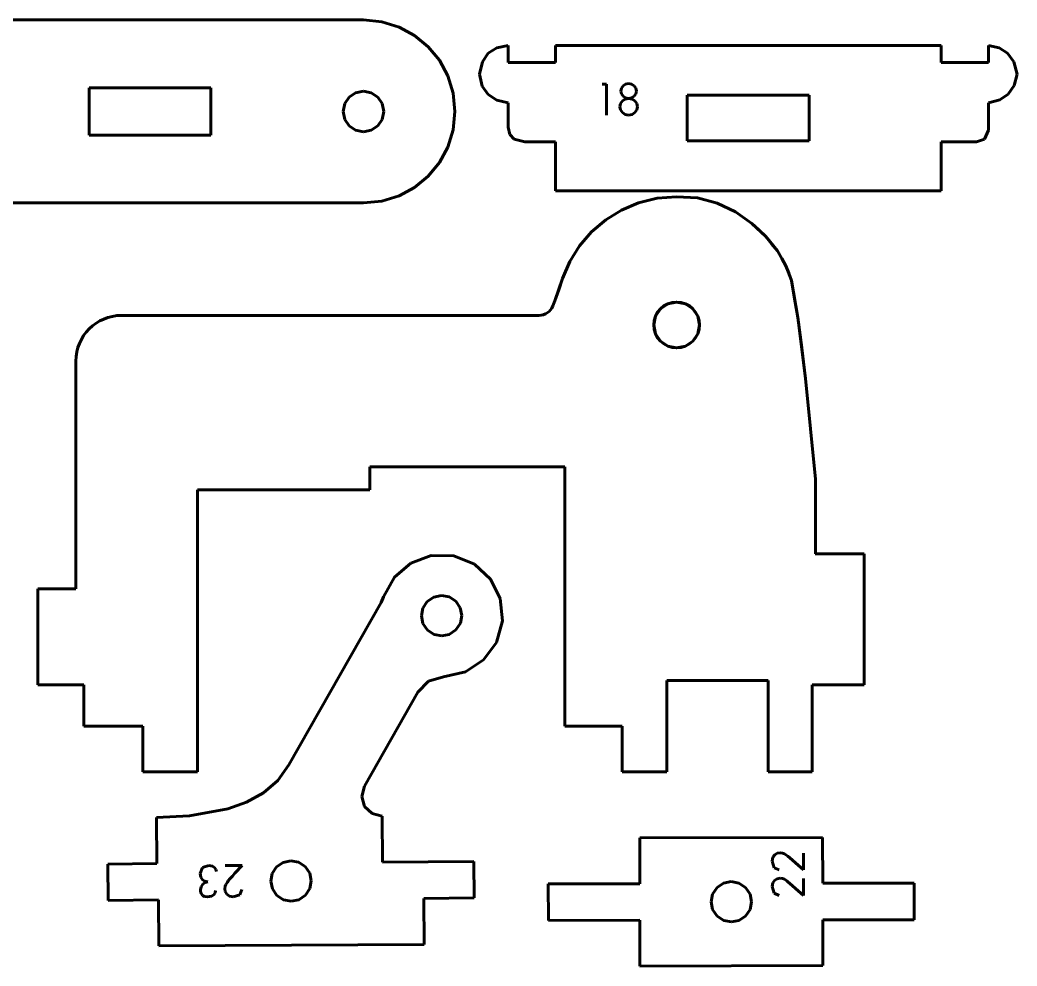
# Model space of a CAD drawing. Header units: millimetres. Extents: x 0 to 247, y 0 to 194.
# Drawn here: x 75.5 to 140.9, y 83.6 to 145.6 of the extents above; entities that cross this region are included whole.
import ezdxf

# ---------------------------------------------------------------- set-up
doc = ezdxf.new("R2010")
doc.units = ezdxf.units.MM
doc.linetypes.add('K5LT32768', pattern=[0])
doc.linetypes.add('K5LT32769', pattern=[0])
doc.layers.add('Layer 1', color=7, linetype='Continuous')

msp = doc.modelspace()

# ---------------------------------------------------------------- linework, layer by layer
at = {"layer": 'Layer 1', "color": 1, "linetype": 'K5LT32768', "lineweight": 60, "true_color": 0xff0000}
for p, q in [((98.066, 145.577), (23.211, 145.577)), ((99.275, 145.455), (98.066, 145.577)), ((100.401, 145.105), (99.275, 145.455)), ((101.42, 144.552), (100.401, 145.105)), ((102.308, 143.82), (101.42, 144.552)), ((106.815, 143.753), (107.554, 143.906)), ((107.554, 143.906), (107.558, 142.797)), ((110.654, 142.786), (110.654, 143.912)), ((110.654, 143.912), (135.954, 143.912)), ((135.954, 143.912), (135.954, 142.786)), ((139.054, 142.786), (139.054, 143.906)), ((139.054, 143.906), (139.755, 143.747)), ((103.041, 142.932), (102.308, 143.82)), ((105.869, 142.826), (106.251, 143.396)), ((106.251, 143.396), (106.815, 143.753)), ((139.755, 143.747), (140.311, 143.393)), ((140.311, 143.393), (140.707, 142.826)), ((103.594, 141.912), (103.041, 142.932)), ((105.679, 142.031), (105.869, 142.826)), ((107.558, 142.797), (110.654, 142.786)), ((135.954, 142.786), (139.054, 142.786)), ((140.707, 142.826), (140.929, 142.029)), ((103.944, 140.786), (103.594, 141.912)), ((105.854, 141.241), (105.679, 142.031)), ((140.929, 142.029), (140.734, 141.278)), ((114.012, 141.376), (113.721, 141.376)), ((113.721, 141.376), (114.012, 141.376)), ((114.012, 141.376), (114.012, 139.344)), ((114.012, 139.344), (114.012, 141.376)), ((114.987, 141.104), (115.097, 141.259)), ((114.987, 141.104), (115.097, 141.259)), ((115.097, 141.259), (115.259, 141.364)), ((115.097, 141.259), (115.259, 141.364)), ((115.259, 141.364), (115.457, 141.402)), ((115.259, 141.364), (115.457, 141.402)), ((115.457, 141.402), (115.654, 141.364)), ((115.457, 141.402), (115.654, 141.364)), ((115.654, 141.364), (115.817, 141.259)), ((115.654, 141.364), (115.817, 141.259)), ((115.817, 141.259), (115.927, 141.104)), ((115.817, 141.259), (115.927, 141.104)), ((140.734, 141.278), (140.355, 140.716)), ((88.066, 141.127), (80.066, 141.127)), ((80.066, 141.127), (80.066, 141.077)), ((80.066, 141.077), (80.066, 138.077)), ((88.066, 141.077), (88.066, 141.127)), ((88.066, 138.077), (88.066, 141.077)), ((97.55, 140.798), (97.129, 140.514)), ((98.066, 140.902), (97.55, 140.798)), ((98.581, 140.798), (98.066, 140.902)), ((99.003, 140.514), (98.581, 140.798)), ((104.066, 139.577), (103.944, 140.786)), ((106.239, 140.679), (105.854, 141.241)), ((106.814, 140.324), (106.239, 140.679)), ((114.946, 140.913), (114.987, 141.104)), ((114.946, 140.913), (114.987, 141.104)), ((114.987, 140.724), (114.946, 140.913)), ((114.987, 140.724), (114.946, 140.913)), ((115.097, 140.571), (114.987, 140.724)), ((115.097, 140.571), (114.987, 140.724)), ((115.927, 140.724), (115.817, 140.571)), ((115.927, 140.724), (115.817, 140.571)), ((115.927, 141.104), (115.968, 140.913)), ((115.927, 141.104), (115.968, 140.913)), ((115.968, 140.913), (115.927, 140.724)), ((115.968, 140.913), (115.927, 140.724)), ((119.304, 137.644), (119.304, 140.644)), ((119.304, 140.644), (127.304, 140.644)), ((127.304, 140.644), (127.304, 137.644)), ((140.355, 140.716), (139.794, 140.341)), ((96.845, 140.093), (96.741, 139.577)), ((97.129, 140.514), (96.845, 140.093)), ((99.286, 140.093), (99.003, 140.514)), ((99.391, 139.577), (99.286, 140.093)), ((107.558, 140.152), (106.814, 140.324)), ((107.555, 138.556), (107.558, 140.152)), ((114.881, 139.886), (114.926, 140.095)), ((114.881, 139.886), (114.926, 140.095)), ((114.926, 140.095), (115.051, 140.267)), ((114.926, 140.095), (115.051, 140.267)), ((115.051, 140.267), (115.234, 140.384)), ((115.051, 140.267), (115.234, 140.384)), ((115.259, 140.466), (115.097, 140.571)), ((115.259, 140.466), (115.097, 140.571)), ((115.234, 140.384), (115.457, 140.428)), ((115.234, 140.384), (115.457, 140.428)), ((115.457, 140.428), (115.259, 140.466)), ((115.457, 140.428), (115.259, 140.466)), ((115.654, 140.466), (115.457, 140.428)), ((115.654, 140.466), (115.457, 140.428)), ((115.457, 140.428), (115.681, 140.384)), ((115.457, 140.428), (115.681, 140.384)), ((115.817, 140.571), (115.654, 140.466)), ((115.817, 140.571), (115.654, 140.466)), ((115.681, 140.384), (115.866, 140.267)), ((115.681, 140.384), (115.866, 140.267)), ((115.866, 140.267), (115.99, 140.095)), ((115.866, 140.267), (115.99, 140.095)), ((115.99, 140.095), (116.035, 139.886)), ((115.99, 140.095), (116.035, 139.886)), ((139.794, 140.341), (139.054, 140.152)), ((139.054, 140.152), (139.054, 138.353)), ((96.741, 139.577), (96.845, 139.061)), ((99.286, 139.061), (99.391, 139.577)), ((103.944, 138.368), (104.066, 139.577)), ((114.926, 139.677), (114.881, 139.886)), ((114.926, 139.677), (114.881, 139.886)), ((115.051, 139.504), (114.926, 139.677)), ((115.051, 139.504), (114.926, 139.677)), ((115.234, 139.386), (115.051, 139.504)), ((115.234, 139.386), (115.051, 139.504)), ((115.457, 139.344), (115.234, 139.386)), ((115.457, 139.344), (115.234, 139.386)), ((115.681, 139.386), (115.457, 139.344)), ((115.681, 139.386), (115.457, 139.344)), ((115.866, 139.504), (115.681, 139.386)), ((115.866, 139.504), (115.681, 139.386)), ((115.99, 139.677), (115.866, 139.504)), ((115.99, 139.677), (115.866, 139.504)), ((116.035, 139.886), (115.99, 139.677)), ((116.035, 139.886), (115.99, 139.677)), ((96.845, 139.061), (97.129, 138.64)), ((97.129, 138.64), (97.55, 138.356)), ((98.581, 138.356), (99.003, 138.64)), ((99.003, 138.64), (99.286, 139.061)), ((80.066, 138.077), (80.066, 138.027)), ((80.066, 138.027), (88.066, 138.027)), ((88.066, 138.027), (88.066, 138.077)), ((97.55, 138.356), (98.066, 138.252)), ((98.066, 138.252), (98.581, 138.356)), ((103.594, 137.241), (103.944, 138.368)), ((107.672, 138.063), (107.555, 138.556)), ((107.941, 137.759), (107.672, 138.063)), ((139.054, 138.353), (138.805, 137.772)), ((108.656, 137.581), (107.941, 137.759)), ((110.654, 137.581), (108.656, 137.581)), ((110.654, 134.375), (110.654, 137.581)), ((127.304, 137.644), (119.304, 137.644)), ((135.954, 137.581), (135.954, 134.375)), ((138.264, 137.581), (135.954, 137.581)), ((138.805, 137.772), (138.264, 137.581)), ((103.041, 136.222), (103.594, 137.241)), ((102.308, 135.334), (103.041, 136.222)), ((101.42, 134.602), (102.308, 135.334)), ((100.401, 134.048), (101.42, 134.602)), ((135.954, 134.375), (110.654, 134.375)), ((23.211, 133.577), (98.066, 133.577)), ((98.066, 133.577), (99.275, 133.699)), ((99.275, 133.699), (100.401, 134.048)), ((101.174, 109.975), (100.09, 109.05)), ((102.513, 110.463), (101.174, 109.975)), ((103.982, 110.441), (102.513, 110.463)), ((105.345, 109.89), (103.982, 110.441)), ((106.389, 108.92), (105.345, 109.89)), ((100.09, 109.05), (99.386, 107.759)), ((107.028, 107.646), (106.389, 108.92)), ((99.224, 107.391), (93.18, 96.744)), ((99.386, 107.759), (99.224, 107.391)), ((102.245, 107.45), (101.957, 107.01)), ((102.681, 107.744), (102.245, 107.45)), ((103.179, 107.845), (102.681, 107.744)), ((103.678, 107.752), (103.179, 107.845)), ((104.119, 107.464), (103.678, 107.752)), ((104.413, 107.028), (104.119, 107.464)), ((107.175, 106.183), (107.028, 107.646)), ((101.957, 107.01), (101.864, 106.51)), ((104.513, 106.53), (104.413, 107.028)), ((101.864, 106.51), (101.964, 106.013)), ((101.964, 106.013), (102.259, 105.577)), ((104.132, 105.59), (104.42, 106.031)), ((104.42, 106.031), (104.513, 106.53)), ((106.785, 104.766), (107.175, 106.183)), ((102.259, 105.577), (102.699, 105.289)), ((102.699, 105.289), (103.198, 105.195)), ((103.198, 105.195), (103.696, 105.296)), ((103.696, 105.296), (104.132, 105.59)), ((105.941, 103.617), (106.785, 104.766)), ((104.748, 102.836), (105.941, 103.617)), ((103.312, 102.522), (104.748, 102.836)), ((101.635, 101.511), (102.341, 102.236)), ((102.341, 102.236), (103.312, 102.522)), ((98.131, 95.337), (101.635, 101.511)), ((93.18, 96.744), (92.459, 95.707)), ((92.459, 95.707), (91.507, 94.9)), ((91.507, 94.9), (90.388, 94.294)), ((97.959, 94.678), (98.131, 95.337)), ((90.388, 94.294), (89.164, 93.86)), ((98.14, 94.021), (97.959, 94.678)), ((89.164, 93.86), (86.655, 93.396)), ((98.626, 93.542), (98.14, 94.021)), ((99.285, 93.371), (98.626, 93.542)), ((86.655, 93.396), (84.486, 93.283)), ((84.486, 93.283), (84.507, 90.283)), ((99.307, 90.371), (99.285, 93.371)), ((128.18, 91.979), (116.18, 91.952)), ((116.18, 91.952), (116.186, 88.952)), ((128.186, 88.979), (128.18, 91.979)), ((125.203, 90.945), (125.036, 90.849)), ((125.036, 90.849), (125.203, 90.945)), ((125.39, 90.976), (125.203, 90.945)), ((125.203, 90.945), (125.39, 90.976)), ((125.553, 90.956), (125.39, 90.976)), ((125.39, 90.976), (125.553, 90.956)), ((125.676, 90.909), (125.553, 90.956)), ((125.553, 90.956), (125.676, 90.909)), ((125.767, 90.854), (125.676, 90.909)), ((125.676, 90.909), (125.767, 90.854)), ((126.914, 89.85), (126.914, 90.962)), ((126.914, 90.962), (126.914, 89.85)), ((84.507, 90.283), (81.308, 90.239)), ((92.808, 90.351), (92.372, 90.057)), ((93.306, 90.452), (92.808, 90.351)), ((93.805, 90.359), (93.306, 90.452)), ((94.246, 90.071), (93.805, 90.359)), ((105.307, 90.415), (99.307, 90.371)), ((105.325, 88.015), (105.307, 90.415)), ((124.914, 90.681), (124.868, 90.431)), ((124.868, 90.431), (124.914, 90.681)), ((124.868, 90.431), (124.997, 89.995)), ((124.997, 89.995), (124.868, 90.431)), ((125.036, 90.849), (124.914, 90.681)), ((124.914, 90.681), (125.036, 90.849)), ((125.833, 90.809), (125.767, 90.854)), ((125.767, 90.854), (125.833, 90.809)), ((125.902, 90.754), (125.833, 90.809)), ((125.833, 90.809), (125.902, 90.754)), ((126.036, 90.639), (125.902, 90.754)), ((125.902, 90.754), (126.036, 90.639)), ((126.211, 90.483), (126.036, 90.639)), ((126.036, 90.639), (126.211, 90.483)), ((126.403, 90.31), (126.211, 90.483)), ((126.211, 90.483), (126.403, 90.31)), ((126.914, 89.85), (126.403, 90.31)), ((126.403, 90.31), (126.914, 89.85)), ((81.308, 90.239), (81.325, 87.839)), ((87.504, 90.012), (87.349, 89.612)), ((87.349, 89.612), (87.504, 90.012)), ((87.349, 89.612), (87.393, 89.375)), ((87.393, 89.375), (87.349, 89.612)), ((87.93, 90.143), (87.504, 90.012)), ((87.504, 90.012), (87.93, 90.143)), ((88.158, 90.105), (87.93, 90.143)), ((87.93, 90.143), (88.158, 90.105)), ((88.306, 90.008), (88.158, 90.105)), ((88.158, 90.105), (88.306, 90.008)), ((88.392, 89.879), (88.306, 90.008)), ((88.306, 90.008), (88.392, 89.879)), ((88.43, 89.745), (88.392, 89.879)), ((88.392, 89.879), (88.43, 89.745)), ((90.1, 90.143), (88.988, 90.143)), ((88.988, 90.143), (90.1, 90.143)), ((89.64, 89.632), (89.466, 89.44)), ((89.466, 89.44), (89.64, 89.632)), ((90.1, 90.143), (89.64, 89.632)), ((89.64, 89.632), (90.1, 90.143)), ((92.084, 89.617), (91.991, 89.117)), ((92.372, 90.057), (92.084, 89.617)), ((94.54, 89.635), (94.246, 90.071)), ((94.641, 89.137), (94.54, 89.635)), ((124.997, 89.995), (125.333, 89.855)), ((125.333, 89.855), (124.997, 89.995)), ((87.393, 89.375), (87.509, 89.207)), ((87.509, 89.207), (87.393, 89.375)), ((87.509, 89.207), (87.669, 89.107)), ((87.669, 89.107), (87.509, 89.207)), ((87.675, 89.037), (87.527, 88.925)), ((87.527, 88.925), (87.675, 89.037)), ((87.669, 89.107), (87.849, 89.073)), ((87.849, 89.073), (87.669, 89.107)), ((87.849, 89.073), (87.675, 89.037)), ((87.675, 89.037), (87.849, 89.073)), ((89.095, 88.996), (89.04, 88.906)), ((89.04, 88.906), (89.095, 88.996)), ((89.14, 89.062), (89.095, 88.996)), ((89.095, 88.996), (89.14, 89.062)), ((89.195, 89.131), (89.14, 89.062)), ((89.14, 89.062), (89.195, 89.131)), ((89.311, 89.265), (89.195, 89.131)), ((89.195, 89.131), (89.311, 89.265)), ((89.466, 89.44), (89.311, 89.265)), ((89.311, 89.265), (89.466, 89.44)), ((91.991, 89.117), (92.092, 88.619)), ((94.547, 88.637), (94.641, 89.137)), ((116.186, 88.952), (110.186, 88.939)), ((110.186, 88.939), (110.192, 86.539)), ((121.688, 88.992), (121.251, 88.7)), ((122.187, 89.09), (121.688, 88.992)), ((122.686, 88.994), (122.187, 89.09)), ((123.124, 88.704), (122.686, 88.994)), ((124.914, 89.01), (124.868, 88.76)), ((124.868, 88.76), (124.914, 89.01)), ((125.036, 89.178), (124.914, 89.01)), ((124.914, 89.01), (125.036, 89.178)), ((125.203, 89.274), (125.036, 89.178)), ((125.036, 89.178), (125.203, 89.274)), ((125.39, 89.305), (125.203, 89.274)), ((125.203, 89.274), (125.39, 89.305)), ((125.553, 89.285), (125.39, 89.305)), ((125.39, 89.305), (125.553, 89.285)), ((125.676, 89.239), (125.553, 89.285)), ((125.553, 89.285), (125.676, 89.239)), ((125.767, 89.184), (125.676, 89.239)), ((125.676, 89.239), (125.767, 89.184)), ((125.833, 89.139), (125.767, 89.184)), ((125.767, 89.184), (125.833, 89.139)), ((125.902, 89.084), (125.833, 89.139)), ((125.833, 89.139), (125.902, 89.084)), ((126.036, 88.968), (125.902, 89.084)), ((125.902, 89.084), (126.036, 88.968)), ((126.211, 88.813), (126.036, 88.968)), ((126.036, 88.968), (126.211, 88.813)), ((126.914, 88.179), (126.914, 89.291)), ((126.914, 89.291), (126.914, 88.179)), ((134.186, 88.992), (128.186, 88.979)), ((134.192, 86.592), (134.186, 88.992)), ((87.422, 88.756), (87.383, 88.546)), ((87.383, 88.546), (87.422, 88.756)), ((87.383, 88.546), (87.384, 88.467)), ((87.384, 88.465), (87.383, 88.546)), ((87.384, 88.467), (87.398, 88.368)), ((87.398, 88.368), (87.384, 88.465)), ((87.398, 88.368), (87.438, 88.266)), ((87.438, 88.266), (87.398, 88.368)), ((87.527, 88.925), (87.422, 88.756)), ((87.422, 88.756), (87.527, 88.925)), ((88.254, 88.228), (88.33, 88.361)), ((88.33, 88.361), (88.254, 88.228)), ((88.33, 88.361), (88.359, 88.498)), ((88.359, 88.498), (88.33, 88.361)), ((88.994, 88.783), (88.974, 88.619)), ((88.974, 88.619), (88.994, 88.783)), ((88.974, 88.619), (89.005, 88.433)), ((89.005, 88.433), (88.974, 88.619)), ((89.04, 88.906), (88.994, 88.783)), ((88.994, 88.783), (89.04, 88.906)), ((89.005, 88.433), (89.101, 88.265)), ((89.101, 88.265), (89.005, 88.433)), ((89.955, 88.227), (90.094, 88.563)), ((90.094, 88.563), (89.955, 88.227)), ((92.092, 88.619), (92.386, 88.183)), ((94.259, 88.197), (94.547, 88.637)), ((121.251, 88.7), (120.961, 88.261)), ((123.416, 88.267), (123.124, 88.704)), ((124.868, 88.76), (124.997, 88.324)), ((124.997, 88.324), (124.868, 88.76)), ((124.997, 88.324), (125.333, 88.185)), ((125.333, 88.185), (124.997, 88.324)), ((126.403, 88.639), (126.211, 88.813)), ((126.211, 88.813), (126.403, 88.639)), ((126.914, 88.179), (126.403, 88.639)), ((126.403, 88.639), (126.914, 88.179)), ((81.325, 87.839), (84.625, 87.883)), ((84.625, 87.883), (84.647, 84.883)), ((87.438, 88.266), (87.514, 88.175)), ((87.514, 88.175), (87.438, 88.266)), ((87.514, 88.175), (87.641, 88.11)), ((87.641, 88.11), (87.514, 88.175)), ((87.641, 88.11), (87.829, 88.086)), ((87.829, 88.086), (87.641, 88.11)), ((87.829, 88.086), (88.098, 88.127)), ((88.098, 88.127), (87.829, 88.086)), ((88.098, 88.127), (88.254, 88.228)), ((88.254, 88.228), (88.098, 88.127)), ((89.101, 88.265), (89.269, 88.144)), ((89.269, 88.144), (89.101, 88.265)), ((89.269, 88.144), (89.519, 88.097)), ((89.519, 88.097), (89.269, 88.144)), ((89.519, 88.097), (89.955, 88.227)), ((89.955, 88.227), (89.519, 88.097)), ((92.386, 88.183), (92.826, 87.895)), ((92.826, 87.895), (93.325, 87.802)), ((93.325, 87.802), (93.823, 87.903)), ((93.823, 87.903), (94.259, 88.197)), ((102.025, 87.973), (105.325, 88.015)), ((102.025, 87.971), (102.025, 87.973)), ((102.047, 84.971), (102.025, 87.971)), ((120.961, 88.261), (120.865, 87.762)), ((120.865, 87.762), (120.963, 87.264)), ((123.515, 87.768), (123.416, 88.267)), ((123.419, 87.27), (123.515, 87.768)), ((120.963, 87.264), (121.255, 86.826)), ((123.129, 86.831), (123.419, 87.27)), ((110.192, 86.539), (116.192, 86.552)), ((116.192, 86.552), (116.199, 83.552)), ((121.255, 86.826), (121.694, 86.536)), ((121.694, 86.536), (122.193, 86.44)), ((122.193, 86.44), (122.691, 86.539)), ((122.691, 86.539), (123.129, 86.831)), ((128.192, 86.579), (134.192, 86.592)), ((128.198, 83.579), (128.192, 86.579)), ((84.647, 84.883), (102.05, 84.971)), ((102.05, 84.971), (102.047, 84.971)), ((116.199, 83.552), (128.198, 83.579))]:
    msp.add_line(p, q, dxfattribs=at)
at = {"layer": 'Layer 1', "color": 1, "linetype": 'K5LT32769', "lineweight": 60, "true_color": 0xff0000}
for p, q in [((116.113, 133.586), (114.983, 133.11)), ((114.983, 133.11), (116.113, 133.586)), ((117.325, 133.883), (116.113, 133.586)), ((116.113, 133.586), (117.325, 133.883)), ((118.601, 133.985), (117.325, 133.883)), ((117.325, 133.883), (118.601, 133.985)), ((119.976, 133.907), (118.601, 133.985)), ((118.601, 133.985), (119.976, 133.907)), ((121.271, 133.558), (119.976, 133.907)), ((119.976, 133.907), (121.271, 133.558)), ((122.465, 132.988), (121.271, 133.558)), ((121.271, 133.558), (122.465, 132.988)), ((114.983, 133.11), (113.951, 132.472)), ((113.951, 132.472), (114.983, 133.11)), ((123.534, 132.243), (122.465, 132.988)), ((122.465, 132.988), (123.534, 132.243)), ((113.951, 132.472), (113.031, 131.688)), ((113.031, 131.688), (113.951, 132.472)), ((124.458, 131.375), (123.534, 132.243)), ((123.534, 132.243), (123.996, 131.809)), ((113.031, 131.688), (112.241, 130.774)), ((112.636, 131.231), (113.031, 131.688)), ((123.996, 131.809), (124.458, 131.375)), ((112.241, 130.774), (112.636, 131.231)), ((125.213, 130.43), (124.458, 131.375)), ((124.458, 131.375), (124.835, 130.902)), ((124.835, 130.902), (125.213, 130.43)), ((112.241, 130.774), (111.597, 129.746)), ((111.597, 129.746), (112.241, 130.774)), ((125.776, 129.457), (125.213, 130.43)), ((125.213, 130.43), (125.494, 129.943)), ((111.597, 129.746), (111.114, 128.62)), ((111.114, 128.62), (111.597, 129.746)), ((125.494, 129.943), (125.776, 129.457)), ((126.126, 128.506), (125.776, 129.457)), ((125.776, 129.457), (125.951, 128.982)), ((125.951, 128.982), (126.126, 128.506)), ((111.114, 128.62), (110.625, 127.153)), ((110.87, 127.886), (111.114, 128.62)), ((126.562, 126.07), (126.126, 128.506)), ((126.126, 128.506), (126.344, 127.288)), ((110.625, 127.153), (110.87, 127.886)), ((110.49, 126.826), (110.625, 127.153)), ((118.018, 126.963), (117.541, 126.642)), ((118.602, 127.081), (118.018, 126.963)), ((119.186, 126.963), (118.602, 127.081)), ((119.662, 126.642), (119.186, 126.963)), ((126.344, 127.288), (126.562, 126.07)), ((117.541, 126.642), (117.22, 126.165)), ((119.984, 126.165), (119.662, 126.642)), ((109.565, 126.207), (82.202, 126.207)), ((117.22, 126.165), (117.102, 125.581)), ((117.102, 125.581), (117.22, 124.997)), ((120.102, 125.581), (119.984, 126.165)), ((119.984, 124.997), (120.102, 125.581)), ((127.058, 122.077), (126.562, 126.07)), ((126.562, 126.07), (126.81, 124.073)), ((117.22, 124.997), (117.541, 124.521)), ((119.662, 124.521), (119.984, 124.997)), ((117.541, 124.521), (118.018, 124.199)), ((119.186, 124.199), (119.662, 124.521)), ((118.018, 124.199), (118.602, 124.081)), ((118.602, 124.081), (119.186, 124.199)), ((126.81, 124.073), (127.058, 122.077)), ((79.202, 123.207), (79.202, 115.349)), ((127.702, 115.481), (127.058, 122.077)), ((127.058, 122.077), (127.38, 118.779)), ((127.38, 118.779), (127.702, 115.481)), ((111.275, 116.281), (98.475, 116.281)), ((98.475, 116.281), (98.475, 114.781)), ((111.275, 99.281), (111.275, 116.281)), ((79.202, 115.349), (79.202, 108.281)), ((79.202, 108.281), (79.202, 115.349)), ((127.702, 110.581), (127.702, 115.481)), ((127.702, 115.481), (127.702, 113.031)), ((98.475, 114.781), (87.175, 114.781)), ((87.175, 96.281), (87.175, 114.781)), ((127.702, 113.031), (127.702, 110.581)), ((130.697, 110.581), (127.697, 110.581)), ((127.702, 110.581), (130.902, 110.581)), ((130.902, 101.981), (130.902, 110.581)), ((130.902, 110.581), (130.902, 101.981)), ((79.202, 108.281), (76.702, 108.281)), ((76.702, 101.981), (76.702, 108.281)), ((76.702, 108.281), (79.202, 108.281)), ((117.97, 102.282), (124.6, 102.282)), ((117.97, 96.281), (117.97, 102.282)), ((124.6, 96.281), (124.6, 102.282)), ((79.723, 101.981), (76.702, 101.981)), ((79.723, 101.981), (79.723, 99.281)), ((127.501, 99.281), (127.501, 101.981)), ((127.501, 101.981), (130.902, 101.981)), ((83.601, 99.281), (79.723, 99.281)), ((83.601, 99.281), (83.601, 96.281)), ((111.275, 99.281), (115.04, 99.281)), ((115.04, 99.281), (115.04, 96.281)), ((127.501, 99.281), (127.501, 96.281)), ((83.601, 96.281), (87.175, 96.281)), ((115.04, 96.281), (117.97, 96.281)), ((127.501, 96.281), (124.6, 96.281))]:
    msp.add_line(p, q, dxfattribs=at)
msp.add_circle((118.602, 125.581), 1.5, dxfattribs=at)
for centre, radius, start, end in [((109.565, 127.207), 1, 270, 337.60415), ((82.202, 123.207), 3, 90, 180)]:
    msp.add_arc(centre, radius, start, end, dxfattribs=at)

doc.saveas('drawing.dxf')
